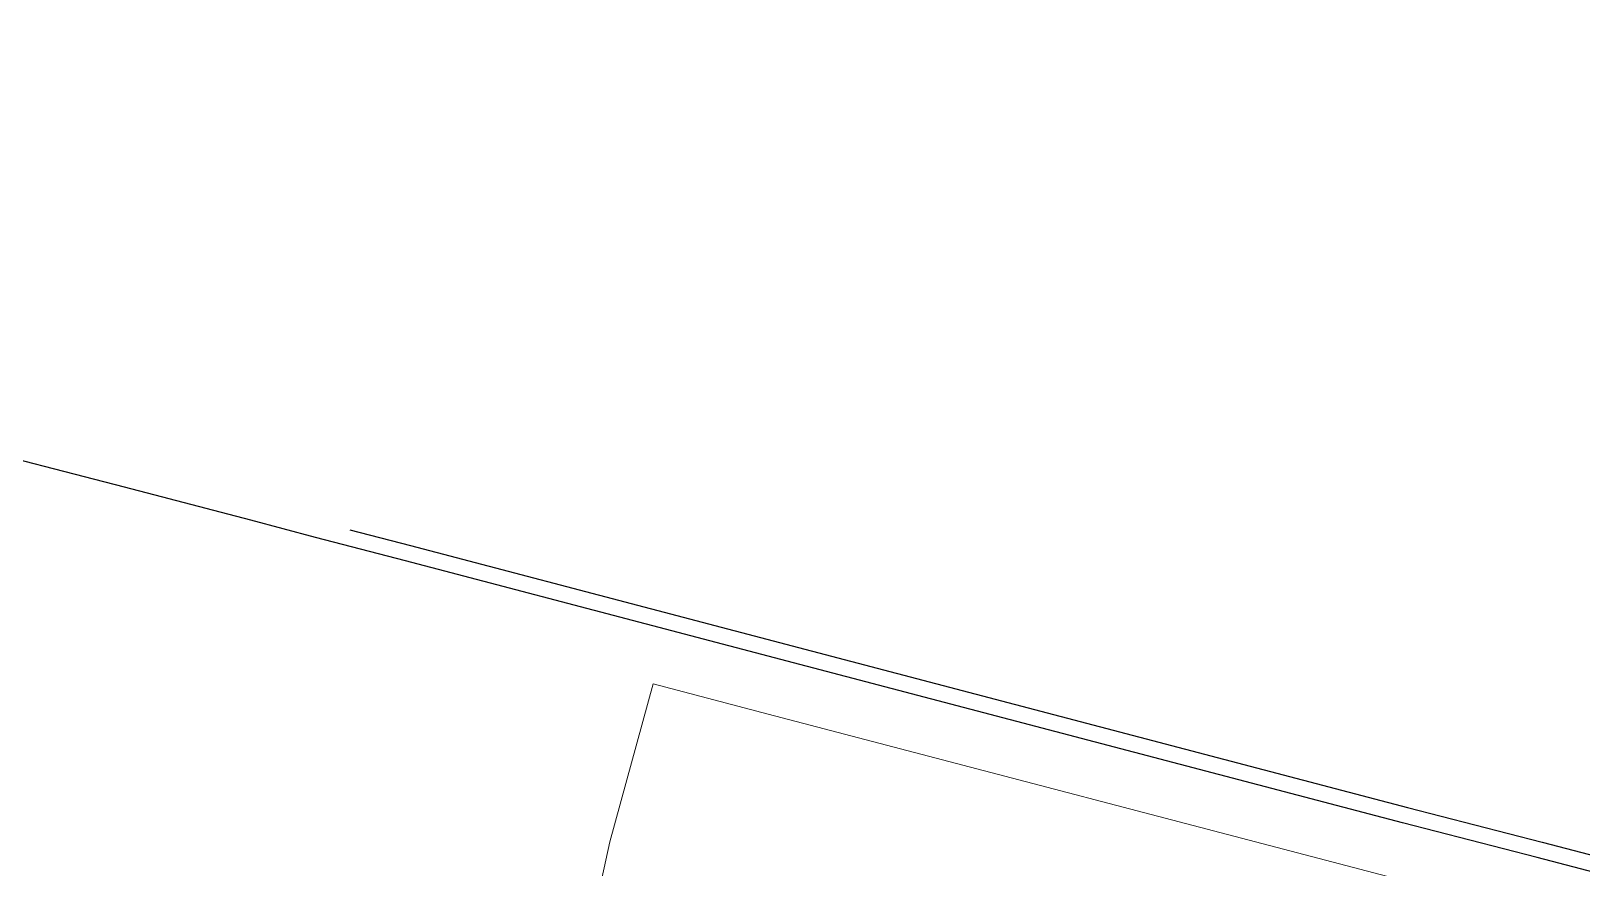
# Model space of a CAD drawing. Header units: metres. Extents: x 313711 to 315840, y 6256069 to 6257554.
# Drawn here: x 315222.8 to 315318.9, y 6256686.9 to 6256738.8 of the extents above; entities that cross this region are included whole.
import ezdxf

# ---------------------------------------------------------------- set-up
doc = ezdxf.new("R2010")
doc.units = ezdxf.units.M
doc.layers.add('Cadastre Land Parcels_SP_EXT', color=9, linetype='Continuous', lineweight=5)
doc.layers.add('Mains_HV_EXT', color=7, linetype='Continuous')
doc.styles.get("Standard").update_dxf_attribs({"font": 'arial.ttf'})
doc.linetypes.add('Cable P UG', pattern='A,6,-0.5,["P",Standard,S=1.7,R=0,X=0.5,Y=-1],-2.9', length=9.4)

msp = doc.modelspace()

# ---------------------------------------------------------------- linework, layer by layer
at = {"layer": 'Cadastre Land Parcels_SP_EXT', "linetype": 'Continuous'}
msp.add_lwpolyline([(315307.778, 6256686.177), (315268.494, 6256696.471), (315261.357, 6256698.342), (315258.68, 6256688.546), (315254.635, 6256670.088)], dxfattribs=at)
at = {"layer": 'Mains_HV_EXT', "linetype": 'Cable P UG'}
for points in [[(315512.46, 6256576.087), (315524.413, 6256633.003), (315508.055, 6256637.308), (315508.055, 6256637.308), (315506.942, 6256637.63), (315484.03, 6256643.631), (315466.902, 6256648.12), (315355.684, 6256677.266), (315355.684, 6256677.266), (315316.169, 6256687.575), (315307.819, 6256689.723), (315269.661, 6256699.752), (315262.523, 6256701.619), (315245.999, 6256705.956), (315240.427, 6256707.407), (315236.419, 6256708.483), (315228.594, 6256710.523), (315217.998, 6256713.247), (315193.377, 6256719.944), (315193.377, 6256719.944), (315150.63, 6256731), (315140.878, 6256733.495), (315135.617, 6256734.825), (315121.022, 6256738.781)], [(315242.55, 6256707.888), (315246.312, 6256706.909), (315262.836, 6256702.571), (315269.974, 6256700.705), (315308.128, 6256690.676), (315316.478, 6256688.528), (315356.001, 6256678.218), (315467.575, 6256648.63), (315467.575, 6256648.63), (315465.016, 6256639.104), (315465.016, 6256639.104), (315448.75, 6256576.377), (315445.521, 6256569.956)]]:
    msp.add_lwpolyline(points, dxfattribs=at)

doc.saveas('drawing.dxf')
